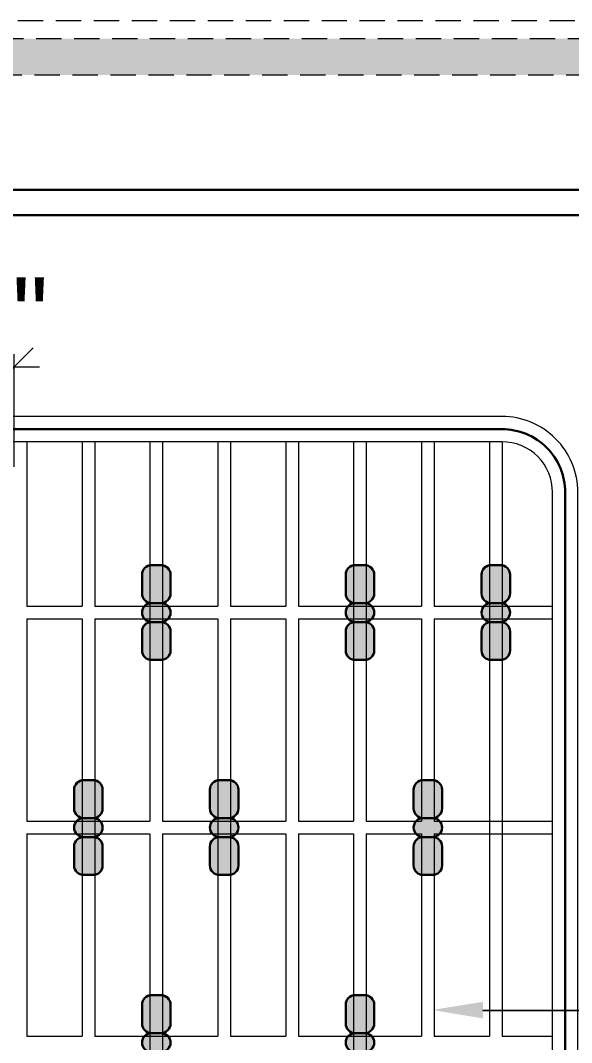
# Model space of a CAD drawing. Header units: millimetres. Extents: x 35877 to 3066687, y -650199 to -40525.
# Drawn here: x 147822.61 to 147844.38, y -180490.22 to -180449.81 of the extents above; entities that cross this region are included whole.
import ezdxf
from ezdxf import colors
from ezdxf.entities.mleader import LeaderData, LeaderLine
from ezdxf.math import Vec2, Vec3

# ---------------------------------------------------------------- set-up
doc = ezdxf.new("R2010")
doc.units = ezdxf.units.MM
doc.header["$MEASUREMENT"] = 0
doc.header["$PDMODE"] = 35
doc.linetypes.add('DASHED', pattern=[0.75, 0.5, -0.25])
doc.linetypes.add('DASHEDX2', pattern=[1.5, 1, -0.5])
doc.layers.get('Defpoints').update_dxf_attribs({"color": 220})
for name, color, linetype, lineweight in [('A8_FURNITURE', 32, 'Continuous', 30), ('Dimension', 10, 'DASHEDX2', 20), ('Elevation 4.5', 206, 'Continuous', 5), ('FURNITURE', 32, 'Continuous', 9), ('furniture dimensions', 1, 'DASHED', 0), ('LABALLING', 1, 'Continuous', 25), ('wall', 7, 'Continuous', 30)]:
    doc.layers.add(name, color=color, linetype=linetype, lineweight=lineweight)
doc.styles.add('century g', font='GOTHIC.TTF')
doc.styles.get("Standard").update_dxf_attribs({"font": 'arial.ttf', "height": 6})
doc.dimstyles.new('Archana', dxfattribs={"dimtxt": 2, "dimasz": 0.75, "dimexe": 0.5, "dimexo": 0.5, "dimgap": 0, "dimtad": 0, "dimzin": 0, "dimdsep": 46, "dimlunit": 4, "dimtxsty": 'century g', "dimblk": 'OBLIQUE', "dimcen": 0, "dimdle": 1, "dimclrd": 256, "dimclre": 256, "dimclrt": 256, "dimadec": 0, "dimazin": 0, "dimtfac": 1, "dimtofl": 0, "dimtmove": 1, "dimatfit": 3, "dimfxl": 1, "dimfxlon": 1, "dimtolj": 1, "dimtzin": 0, "dimlwd": -1, "dimlwe": -1, "dimarcsym": 0})

# ---------------------------------------------------------------- blocks, each defined once
blk = doc.blocks.new('_Oblique')
at = {"layer": 'wall', "color": 0, "lineweight": -2}
blk.add_line((-0.5, -0.5), (0.5, 0.5), dxfattribs=at)
blk = doc.blocks.new('*D358')
at = {"layer": 'Defpoints', "color": 0, "linetype": 'Continuous', "lineweight": 0, "transparency": 16777216}
for p in [(147822.358, -180463.511), (147820.176, -180467.959), (147822.358, -180467.959)]:
    blk.add_point(p, dxfattribs=at)
at = {"layer": 'furniture dimensions', "color": 5, "linetype": 'ByBlock', "transparency": 16777216}
blk.add_line((147820.176, -180467.459), (147820.176, -180463.011), dxfattribs=at)
at = {"layer": 'furniture dimensions', "color": 5, "linetype": 'Continuous', "transparency": 16777216}
for p, q in [((147822.358, -180467.459), (147822.358, -180463.011)), ((147819.176, -180463.511), (147823.358, -180463.511))]:
    blk.add_line(p, q, dxfattribs=at)
at = {"layer": 'furniture dimensions', "color": 5, "linetype": 'Continuous', "transparency": 16777216, "xscale": 1.5, "yscale": 1.5, "zscale": 1.5, "rotation": 180}
blk.add_blockref('_Oblique', (147820.176, -180463.511), dxfattribs=at)
at = {"layer": 'furniture dimensions', "color": 5, "linetype": 'Continuous', "transparency": 16777216, "xscale": 1.5, "yscale": 1.5, "zscale": 1.5}
blk.add_blockref('_Oblique', (147822.358, -180463.511), dxfattribs=at)
at = {"layer": 'furniture dimensions', "linetype": 'Continuous', "lineweight": 0, "transparency": 16777216, "insert": (147821.878, -180461.473), "char_height": 3, "attachment_point": 5, "style": 'century g'}
blk.add_mtext('\\A1;2"', dxfattribs=at)

msp = doc.modelspace()

# ---------------------------------------------------------------- hatches: boundary and pattern name
at = {"layer": 'A8_FURNITURE', "lineweight": 0, "true_color": 0x939598, "transparency": 33554687}
h = msp.add_hatch(color=252, dxfattribs=at)
h.dxf.hatch_style = 1
edge = h.paths.add_edge_path()
edge.add_line((147827.786, -180471.346), (147828.161, -180471.346))
edge.add_arc((147828.161, -180471.721), 0.375, 0, 90, ccw=False)
edge.add_line((147828.536, -180471.721), (147828.536, -180472.471))
edge.add_arc((147828.161, -180472.471), 0.375, -90, 0, ccw=False)
edge.add_line((147828.161, -180472.846), (147827.786, -180472.846))
edge.add_arc((147827.786, -180472.471), 0.375, 180, 270, ccw=False)
edge.add_line((147827.411, -180472.471), (147827.411, -180471.721))
edge.add_arc((147827.786, -180471.721), 0.375, 90, 180, ccw=False)
edge = h.paths.add_edge_path()
edge.add_line((147827.786, -180472.846), (147828.161, -180472.846))
edge.add_arc((147828.161, -180473.221), 0.375, 0, 90, ccw=False)
edge.add_arc((147828.161, -180473.221), 0.375, -90, 0, ccw=False)
edge.add_line((147828.161, -180473.596), (147827.786, -180473.596))
edge.add_arc((147827.786, -180473.221), 0.375, 180, 270, ccw=False)
edge.add_arc((147827.786, -180473.221), 0.375, 90, 180, ccw=False)
edge = h.paths.add_edge_path()
edge.add_line((147827.786, -180473.596), (147828.161, -180473.596))
edge.add_arc((147828.161, -180473.971), 0.375, 0, 90, ccw=False)
edge.add_line((147828.536, -180473.971), (147828.536, -180474.721))
edge.add_arc((147828.161, -180474.721), 0.375, -90, 0, ccw=False)
edge.add_line((147828.161, -180475.096), (147827.786, -180475.096))
edge.add_arc((147827.786, -180474.721), 0.375, 180, 270, ccw=False)
edge.add_line((147827.411, -180474.721), (147827.411, -180473.971))
edge.add_arc((147827.786, -180473.971), 0.375, 90, 180, ccw=False)
h = msp.add_hatch(color=252, dxfattribs=at)
h.dxf.hatch_style = 1
edge = h.paths.add_edge_path()
edge.add_line((147835.832, -180471.346), (147836.207, -180471.346))
edge.add_arc((147836.207, -180471.721), 0.375, 0, 90, ccw=False)
edge.add_line((147836.582, -180471.721), (147836.582, -180472.471))
edge.add_arc((147836.207, -180472.471), 0.375, -90, 0, ccw=False)
edge.add_line((147836.207, -180472.846), (147835.832, -180472.846))
edge.add_arc((147835.832, -180472.471), 0.375, 180, 270, ccw=False)
edge.add_line((147835.457, -180472.471), (147835.457, -180471.721))
edge.add_arc((147835.832, -180471.721), 0.375, 90, 180, ccw=False)
edge = h.paths.add_edge_path()
edge.add_line((147835.832, -180472.846), (147836.207, -180472.846))
edge.add_arc((147836.207, -180473.221), 0.375, 0, 90, ccw=False)
edge.add_arc((147836.207, -180473.221), 0.375, -90, 0, ccw=False)
edge.add_line((147836.207, -180473.596), (147835.832, -180473.596))
edge.add_arc((147835.832, -180473.221), 0.375, 180, 270, ccw=False)
edge.add_arc((147835.832, -180473.221), 0.375, 90, 180, ccw=False)
edge = h.paths.add_edge_path()
edge.add_line((147835.832, -180473.596), (147836.207, -180473.596))
edge.add_arc((147836.207, -180473.971), 0.375, 0, 90, ccw=False)
edge.add_line((147836.582, -180473.971), (147836.582, -180474.721))
edge.add_arc((147836.207, -180474.721), 0.375, -90, 0, ccw=False)
edge.add_line((147836.207, -180475.096), (147835.832, -180475.096))
edge.add_arc((147835.832, -180474.721), 0.375, 180, 270, ccw=False)
edge.add_line((147835.457, -180474.721), (147835.457, -180473.971))
edge.add_arc((147835.832, -180473.971), 0.375, 90, 180, ccw=False)
h = msp.add_hatch(color=252, dxfattribs=at)
h.dxf.hatch_style = 1
edge = h.paths.add_edge_path()
edge.add_line((147841.197, -180471.346), (147841.572, -180471.346))
edge.add_arc((147841.572, -180471.721), 0.375, 0, 90, ccw=False)
edge.add_line((147841.947, -180471.721), (147841.947, -180472.471))
edge.add_arc((147841.572, -180472.471), 0.375, -90, 0, ccw=False)
edge.add_line((147841.572, -180472.846), (147841.197, -180472.846))
edge.add_arc((147841.197, -180472.471), 0.375, 180, 270, ccw=False)
edge.add_line((147840.822, -180472.471), (147840.822, -180471.721))
edge.add_arc((147841.197, -180471.721), 0.375, 90, 180, ccw=False)
edge = h.paths.add_edge_path()
edge.add_line((147841.197, -180472.846), (147841.572, -180472.846))
edge.add_arc((147841.572, -180473.221), 0.375, 0, 90, ccw=False)
edge.add_arc((147841.572, -180473.221), 0.375, -90, 0, ccw=False)
edge.add_line((147841.572, -180473.596), (147841.197, -180473.596))
edge.add_arc((147841.197, -180473.221), 0.375, 180, 270, ccw=False)
edge.add_arc((147841.197, -180473.221), 0.375, 90, 180, ccw=False)
edge = h.paths.add_edge_path()
edge.add_line((147841.197, -180473.596), (147841.572, -180473.596))
edge.add_arc((147841.572, -180473.971), 0.375, 0, 90, ccw=False)
edge.add_line((147841.947, -180473.971), (147841.947, -180474.721))
edge.add_arc((147841.572, -180474.721), 0.375, -90, 0, ccw=False)
edge.add_line((147841.572, -180475.096), (147841.197, -180475.096))
edge.add_arc((147841.197, -180474.721), 0.375, 180, 270, ccw=False)
edge.add_line((147840.822, -180474.721), (147840.822, -180473.971))
edge.add_arc((147841.197, -180473.971), 0.375, 90, 180, ccw=False)
h = msp.add_hatch(color=252, dxfattribs=at)
h.dxf.hatch_style = 1
edge = h.paths.add_edge_path()
edge.add_line((147825.104, -180479.846), (147825.479, -180479.846))
edge.add_arc((147825.479, -180480.221), 0.375, 0, 90, ccw=False)
edge.add_line((147825.854, -180480.221), (147825.854, -180480.971))
edge.add_arc((147825.479, -180480.971), 0.375, -90, 0, ccw=False)
edge.add_line((147825.479, -180481.346), (147825.104, -180481.346))
edge.add_arc((147825.104, -180480.971), 0.375, 180, 270, ccw=False)
edge.add_line((147824.729, -180480.971), (147824.729, -180480.221))
edge.add_arc((147825.104, -180480.221), 0.375, 90, 180, ccw=False)
edge = h.paths.add_edge_path()
edge.add_line((147825.104, -180481.346), (147825.479, -180481.346))
edge.add_arc((147825.479, -180481.721), 0.375, 0, 90, ccw=False)
edge.add_arc((147825.479, -180481.721), 0.375, -90, 0, ccw=False)
edge.add_line((147825.479, -180482.096), (147825.104, -180482.096))
edge.add_arc((147825.104, -180481.721), 0.375, 180, 270, ccw=False)
edge.add_arc((147825.104, -180481.721), 0.375, 90, 180, ccw=False)
edge = h.paths.add_edge_path()
edge.add_line((147825.104, -180482.096), (147825.479, -180482.096))
edge.add_arc((147825.479, -180482.471), 0.375, 0, 90, ccw=False)
edge.add_line((147825.854, -180482.471), (147825.854, -180483.221))
edge.add_arc((147825.479, -180483.221), 0.375, -90, 0, ccw=False)
edge.add_line((147825.479, -180483.596), (147825.104, -180483.596))
edge.add_arc((147825.104, -180483.221), 0.375, 180, 270, ccw=False)
edge.add_line((147824.729, -180483.221), (147824.729, -180482.471))
edge.add_arc((147825.104, -180482.471), 0.375, 90, 180, ccw=False)
h = msp.add_hatch(color=252, dxfattribs=at)
h.dxf.hatch_style = 1
edge = h.paths.add_edge_path()
edge.add_line((147830.468, -180479.846), (147830.843, -180479.846))
edge.add_arc((147830.843, -180480.221), 0.375, 0, 90, ccw=False)
edge.add_line((147831.218, -180480.221), (147831.218, -180480.971))
edge.add_arc((147830.843, -180480.971), 0.375, -90, 0, ccw=False)
edge.add_line((147830.843, -180481.346), (147830.468, -180481.346))
edge.add_arc((147830.468, -180480.971), 0.375, 180, 270, ccw=False)
edge.add_line((147830.093, -180480.971), (147830.093, -180480.221))
edge.add_arc((147830.468, -180480.221), 0.375, 90, 180, ccw=False)
edge = h.paths.add_edge_path()
edge.add_line((147830.468, -180481.346), (147830.843, -180481.346))
edge.add_arc((147830.843, -180481.721), 0.375, 0, 90, ccw=False)
edge.add_arc((147830.843, -180481.721), 0.375, -90, 0, ccw=False)
edge.add_line((147830.843, -180482.096), (147830.468, -180482.096))
edge.add_arc((147830.468, -180481.721), 0.375, 180, 270, ccw=False)
edge.add_arc((147830.468, -180481.721), 0.375, 90, 180, ccw=False)
edge = h.paths.add_edge_path()
edge.add_line((147830.468, -180482.096), (147830.843, -180482.096))
edge.add_arc((147830.843, -180482.471), 0.375, 0, 90, ccw=False)
edge.add_line((147831.218, -180482.471), (147831.218, -180483.221))
edge.add_arc((147830.843, -180483.221), 0.375, -90, 0, ccw=False)
edge.add_line((147830.843, -180483.596), (147830.468, -180483.596))
edge.add_arc((147830.468, -180483.221), 0.375, 180, 270, ccw=False)
edge.add_line((147830.093, -180483.221), (147830.093, -180482.471))
edge.add_arc((147830.468, -180482.471), 0.375, 90, 180, ccw=False)
h = msp.add_hatch(color=252, dxfattribs=at)
h.dxf.hatch_style = 1
edge = h.paths.add_edge_path()
edge.add_line((147838.514, -180479.846), (147838.889, -180479.846))
edge.add_arc((147838.889, -180480.221), 0.375, 0, 90, ccw=False)
edge.add_line((147839.264, -180480.221), (147839.264, -180480.971))
edge.add_arc((147838.889, -180480.971), 0.375, -90, 0, ccw=False)
edge.add_line((147838.889, -180481.346), (147838.514, -180481.346))
edge.add_arc((147838.514, -180480.971), 0.375, 180, 270, ccw=False)
edge.add_line((147838.139, -180480.971), (147838.139, -180480.221))
edge.add_arc((147838.514, -180480.221), 0.375, 90, 180, ccw=False)
edge = h.paths.add_edge_path()
edge.add_line((147838.514, -180481.346), (147838.889, -180481.346))
edge.add_arc((147838.889, -180481.721), 0.375, 0, 90, ccw=False)
edge.add_arc((147838.889, -180481.721), 0.375, -90, 0, ccw=False)
edge.add_line((147838.889, -180482.096), (147838.514, -180482.096))
edge.add_arc((147838.514, -180481.721), 0.375, 180, 270, ccw=False)
edge.add_arc((147838.514, -180481.721), 0.375, 90, 180, ccw=False)
edge = h.paths.add_edge_path()
edge.add_line((147838.514, -180482.096), (147838.889, -180482.096))
edge.add_arc((147838.889, -180482.471), 0.375, 0, 90, ccw=False)
edge.add_line((147839.264, -180482.471), (147839.264, -180483.221))
edge.add_arc((147838.889, -180483.221), 0.375, -90, 0, ccw=False)
edge.add_line((147838.889, -180483.596), (147838.514, -180483.596))
edge.add_arc((147838.514, -180483.221), 0.375, 180, 270, ccw=False)
edge.add_line((147838.139, -180483.221), (147838.139, -180482.471))
edge.add_arc((147838.514, -180482.471), 0.375, 90, 180, ccw=False)
h = msp.add_hatch(color=252, dxfattribs=at)
h.dxf.hatch_style = 1
edge = h.paths.add_edge_path()
edge.add_line((147827.786, -180488.346), (147828.161, -180488.346))
edge.add_arc((147828.161, -180488.721), 0.375, 0, 90, ccw=False)
edge.add_line((147828.536, -180488.721), (147828.536, -180489.471))
edge.add_arc((147828.161, -180489.471), 0.375, -90, 0, ccw=False)
edge.add_line((147828.161, -180489.846), (147827.786, -180489.846))
edge.add_arc((147827.786, -180489.471), 0.375, 180, 270, ccw=False)
edge.add_line((147827.411, -180489.471), (147827.411, -180488.721))
edge.add_arc((147827.786, -180488.721), 0.375, 90, 180, ccw=False)
edge = h.paths.add_edge_path()
edge.add_line((147827.786, -180489.846), (147828.161, -180489.846))
edge.add_arc((147828.161, -180490.221), 0.375, 0, 90, ccw=False)
edge.add_arc((147828.161, -180490.221), 0.375, -90, 0, ccw=False)
edge.add_line((147828.161, -180490.596), (147827.786, -180490.596))
edge.add_arc((147827.786, -180490.221), 0.375, 180, 270, ccw=False)
edge.add_arc((147827.786, -180490.221), 0.375, 90, 180, ccw=False)
edge = h.paths.add_edge_path()
edge.add_line((147827.786, -180490.596), (147828.161, -180490.596))
edge.add_arc((147828.161, -180490.971), 0.375, 0, 90, ccw=False)
edge.add_line((147828.536, -180490.971), (147828.536, -180491.721))
edge.add_arc((147828.161, -180491.721), 0.375, -90, 0, ccw=False)
edge.add_line((147828.161, -180492.096), (147827.786, -180492.096))
edge.add_arc((147827.786, -180491.721), 0.375, 180, 270, ccw=False)
edge.add_line((147827.411, -180491.721), (147827.411, -180490.971))
edge.add_arc((147827.786, -180490.971), 0.375, 90, 180, ccw=False)
h = msp.add_hatch(color=252, dxfattribs=at)
h.dxf.hatch_style = 1
edge = h.paths.add_edge_path()
edge.add_line((147835.832, -180488.346), (147836.207, -180488.346))
edge.add_arc((147836.207, -180488.721), 0.375, 0, 90, ccw=False)
edge.add_line((147836.582, -180488.721), (147836.582, -180489.471))
edge.add_arc((147836.207, -180489.471), 0.375, -90, 0, ccw=False)
edge.add_line((147836.207, -180489.846), (147835.832, -180489.846))
edge.add_arc((147835.832, -180489.471), 0.375, 180, 270, ccw=False)
edge.add_line((147835.457, -180489.471), (147835.457, -180488.721))
edge.add_arc((147835.832, -180488.721), 0.375, 90, 180, ccw=False)
edge = h.paths.add_edge_path()
edge.add_line((147835.832, -180489.846), (147836.207, -180489.846))
edge.add_arc((147836.207, -180490.221), 0.375, 0, 90, ccw=False)
edge.add_arc((147836.207, -180490.221), 0.375, -90, 0, ccw=False)
edge.add_line((147836.207, -180490.596), (147835.832, -180490.596))
edge.add_arc((147835.832, -180490.221), 0.375, 180, 270, ccw=False)
edge.add_arc((147835.832, -180490.221), 0.375, 90, 180, ccw=False)
edge = h.paths.add_edge_path()
edge.add_line((147835.832, -180490.596), (147836.207, -180490.596))
edge.add_arc((147836.207, -180490.971), 0.375, 0, 90, ccw=False)
edge.add_line((147836.582, -180490.971), (147836.582, -180491.721))
edge.add_arc((147836.207, -180491.721), 0.375, -90, 0, ccw=False)
edge.add_line((147836.207, -180492.096), (147835.832, -180492.096))
edge.add_arc((147835.832, -180491.721), 0.375, 180, 270, ccw=False)
edge.add_line((147835.457, -180491.721), (147835.457, -180490.971))
edge.add_arc((147835.832, -180490.971), 0.375, 90, 180, ccw=False)
at = {"layer": 'Dimension', "true_color": 0xd39e00, "transparency": 33554687}
h = msp.add_hatch(color=42, dxfattribs=at)
h.paths.add_polyline_path([(147736.225, -180450.532), (147736.225, -180594.568), (147940.858, -180594.568), (147940.858, -180450.532)])
h.paths.add_polyline_path([(147737.661, -180451.968), (147939.422, -180451.968), (147939.422, -180593.132), (147737.661, -180593.132)], flags=16)

# ---------------------------------------------------------------- linework, layer by layer
at = {"layer": 'A8_FURNITURE', "color": 18, "lineweight": 0, "true_color": 0x000000, "transparency": 33554687}
for p, q in [((147822.858, -180466.471), (147822.858, -180472.971)), ((147825.04, -180466.471), (147825.04, -180472.971)), ((147825.54, -180466.471), (147825.54, -180472.971)), ((147827.722, -180466.471), (147827.722, -180481.471)), ((147828.222, -180466.471), (147828.222, -180481.471)), ((147830.405, -180466.471), (147830.405, -180472.971)), ((147830.905, -180466.471), (147830.905, -180472.971)), ((147833.087, -180466.471), (147833.087, -180472.971)), ((147833.587, -180466.471), (147833.587, -180472.971)), ((147835.769, -180466.471), (147835.769, -180481.471)), ((147836.269, -180466.471), (147836.269, -180481.471)), ((147838.451, -180466.471), (147838.451, -180472.971)), ((147838.951, -180466.471), (147838.951, -180472.971)), ((147841.133, -180466.471), (147841.133, -180489.971)), ((147841.633, -180466.471), (147841.633, -180489.971)), ((147822.858, -180472.971), (147825.04, -180472.971)), ((147825.54, -180472.971), (147830.405, -180472.971)), ((147830.905, -180472.971), (147833.087, -180472.971)), ((147833.587, -180472.971), (147838.451, -180472.971)), ((147838.951, -180472.971), (147843.627, -180472.971)), ((147822.858, -180473.471), (147825.04, -180473.471)), ((147822.858, -180473.471), (147822.858, -180481.471)), ((147825.04, -180473.471), (147825.04, -180489.971)), ((147825.54, -180473.471), (147830.405, -180473.471)), ((147825.54, -180473.471), (147825.54, -180489.971)), ((147830.405, -180473.471), (147830.405, -180489.971)), ((147830.905, -180473.471), (147833.087, -180473.471)), ((147830.905, -180473.471), (147830.905, -180489.971)), ((147833.087, -180473.471), (147833.087, -180481.471)), ((147833.587, -180473.471), (147838.451, -180473.471)), ((147833.587, -180473.471), (147833.587, -180481.471)), ((147838.451, -180473.471), (147838.451, -180481.471)), ((147838.951, -180473.471), (147843.627, -180473.471)), ((147838.951, -180473.471), (147838.951, -180481.471)), ((147822.858, -180481.471), (147827.722, -180481.471)), ((147828.222, -180481.471), (147833.087, -180481.471)), ((147833.587, -180481.471), (147835.769, -180481.471)), ((147836.269, -180481.471), (147838.451, -180481.471)), ((147838.951, -180481.471), (147843.627, -180481.471)), ((147822.858, -180481.971), (147827.722, -180481.971)), ((147822.858, -180481.971), (147822.858, -180489.971)), ((147827.722, -180481.971), (147827.722, -180498.471)), ((147828.222, -180481.971), (147833.087, -180481.971)), ((147828.222, -180481.971), (147828.222, -180498.471)), ((147833.087, -180481.971), (147833.087, -180489.971)), ((147833.587, -180481.971), (147835.769, -180481.971)), ((147833.587, -180481.971), (147833.587, -180489.971)), ((147835.769, -180481.971), (147835.769, -180498.471)), ((147836.269, -180481.971), (147838.451, -180481.971)), ((147836.269, -180481.971), (147836.269, -180498.471)), ((147838.451, -180481.971), (147838.451, -180489.971)), ((147838.951, -180481.971), (147843.627, -180481.971)), ((147838.951, -180481.971), (147838.951, -180489.971)), ((147822.858, -180489.971), (147825.04, -180489.971)), ((147825.54, -180489.971), (147830.405, -180489.971)), ((147830.905, -180489.971), (147833.087, -180489.971)), ((147833.587, -180489.971), (147838.451, -180489.971)), ((147838.951, -180489.971), (147841.133, -180489.971)), ((147841.633, -180489.971), (147843.627, -180489.971))]:
    msp.add_line(p, q, dxfattribs=at)
msp.add_lwpolyline([(147843.627, -180495.366), (147843.627, -180468.471, 0.414214), (147841.627, -180466.471), (147813.63, -180466.471, 0.414214), (147811.63, -180468.471), (147811.63, -180537.465, 0.414214), (147813.63, -180539.465), (147841.627, -180539.465, 0.414214), (147843.627, -180537.465), (147843.627, -180534.566)], format="xyb", dxfattribs=at)
at = {"layer": 'A8_FURNITURE', "color": 18, "lineweight": 30, "true_color": 0x000000, "transparency": 33554687}
for points in [[(147827.786, -180471.346), (147828.161, -180471.346, -0.414214), (147828.536, -180471.721), (147828.536, -180472.471, -0.414214), (147828.161, -180472.846), (147827.786, -180472.846, -0.414214), (147827.411, -180472.471), (147827.411, -180471.721, -0.414214)], [(147835.832, -180471.346), (147836.207, -180471.346, -0.414214), (147836.582, -180471.721), (147836.582, -180472.471, -0.414214), (147836.207, -180472.846), (147835.832, -180472.846, -0.414214), (147835.457, -180472.471), (147835.457, -180471.721, -0.414214)], [(147841.197, -180471.346), (147841.572, -180471.346, -0.414214), (147841.947, -180471.721), (147841.947, -180472.471, -0.414214), (147841.572, -180472.846), (147841.197, -180472.846, -0.414214), (147840.822, -180472.471), (147840.822, -180471.721, -0.414214)], [(147827.786, -180472.846), (147828.161, -180472.846, -0.414214), (147828.536, -180473.221), (147828.536, -180473.221, -0.414214), (147828.161, -180473.596), (147827.786, -180473.596, -0.414214), (147827.411, -180473.221), (147827.411, -180473.221, -0.414214)], [(147835.832, -180472.846), (147836.207, -180472.846, -0.414214), (147836.582, -180473.221), (147836.582, -180473.221, -0.414214), (147836.207, -180473.596), (147835.832, -180473.596, -0.414214), (147835.457, -180473.221), (147835.457, -180473.221, -0.414214)], [(147841.197, -180472.846), (147841.572, -180472.846, -0.414214), (147841.947, -180473.221), (147841.947, -180473.221, -0.414214), (147841.572, -180473.596), (147841.197, -180473.596, -0.414214), (147840.822, -180473.221), (147840.822, -180473.221, -0.414214)], [(147827.786, -180473.596), (147828.161, -180473.596, -0.414214), (147828.536, -180473.971), (147828.536, -180474.721, -0.414214), (147828.161, -180475.096), (147827.786, -180475.096, -0.414214), (147827.411, -180474.721), (147827.411, -180473.971, -0.414214)], [(147835.832, -180473.596), (147836.207, -180473.596, -0.414214), (147836.582, -180473.971), (147836.582, -180474.721, -0.414214), (147836.207, -180475.096), (147835.832, -180475.096, -0.414214), (147835.457, -180474.721), (147835.457, -180473.971, -0.414214)], [(147841.197, -180473.596), (147841.572, -180473.596, -0.414214), (147841.947, -180473.971), (147841.947, -180474.721, -0.414214), (147841.572, -180475.096), (147841.197, -180475.096, -0.414214), (147840.822, -180474.721), (147840.822, -180473.971, -0.414214)], [(147825.104, -180479.846), (147825.479, -180479.846, -0.414214), (147825.854, -180480.221), (147825.854, -180480.971, -0.414214), (147825.479, -180481.346), (147825.104, -180481.346, -0.414214), (147824.729, -180480.971), (147824.729, -180480.221, -0.414214)], [(147830.468, -180479.846), (147830.843, -180479.846, -0.414214), (147831.218, -180480.221), (147831.218, -180480.971, -0.414214), (147830.843, -180481.346), (147830.468, -180481.346, -0.414214), (147830.093, -180480.971), (147830.093, -180480.221, -0.414214)], [(147838.514, -180479.846), (147838.889, -180479.846, -0.414214), (147839.264, -180480.221), (147839.264, -180480.971, -0.414214), (147838.889, -180481.346), (147838.514, -180481.346, -0.414214), (147838.139, -180480.971), (147838.139, -180480.221, -0.414214)], [(147825.104, -180481.346), (147825.479, -180481.346, -0.414214), (147825.854, -180481.721), (147825.854, -180481.721, -0.414214), (147825.479, -180482.096), (147825.104, -180482.096, -0.414214), (147824.729, -180481.721), (147824.729, -180481.721, -0.414214)], [(147830.468, -180481.346), (147830.843, -180481.346, -0.414214), (147831.218, -180481.721), (147831.218, -180481.721, -0.414214), (147830.843, -180482.096), (147830.468, -180482.096, -0.414214), (147830.093, -180481.721), (147830.093, -180481.721, -0.414214)], [(147838.514, -180481.346), (147838.889, -180481.346, -0.414214), (147839.264, -180481.721), (147839.264, -180481.721, -0.414214), (147838.889, -180482.096), (147838.514, -180482.096, -0.414214), (147838.139, -180481.721), (147838.139, -180481.721, -0.414214)], [(147825.104, -180482.096), (147825.479, -180482.096, -0.414214), (147825.854, -180482.471), (147825.854, -180483.221, -0.414214), (147825.479, -180483.596), (147825.104, -180483.596, -0.414214), (147824.729, -180483.221), (147824.729, -180482.471, -0.414214)], [(147830.468, -180482.096), (147830.843, -180482.096, -0.414214), (147831.218, -180482.471), (147831.218, -180483.221, -0.414214), (147830.843, -180483.596), (147830.468, -180483.596, -0.414214), (147830.093, -180483.221), (147830.093, -180482.471, -0.414214)], [(147838.514, -180482.096), (147838.889, -180482.096, -0.414214), (147839.264, -180482.471), (147839.264, -180483.221, -0.414214), (147838.889, -180483.596), (147838.514, -180483.596, -0.414214), (147838.139, -180483.221), (147838.139, -180482.471, -0.414214)], [(147827.786, -180488.346), (147828.161, -180488.346, -0.414214), (147828.536, -180488.721), (147828.536, -180489.471, -0.414214), (147828.161, -180489.846), (147827.786, -180489.846, -0.414214), (147827.411, -180489.471), (147827.411, -180488.721, -0.414214)], [(147835.832, -180488.346), (147836.207, -180488.346, -0.414214), (147836.582, -180488.721), (147836.582, -180489.471, -0.414214), (147836.207, -180489.846), (147835.832, -180489.846, -0.414214), (147835.457, -180489.471), (147835.457, -180488.721, -0.414214)], [(147827.786, -180489.846), (147828.161, -180489.846, -0.414214), (147828.536, -180490.221), (147828.536, -180490.221, -0.414214), (147828.161, -180490.596), (147827.786, -180490.596, -0.414214), (147827.411, -180490.221), (147827.411, -180490.221, -0.414214)], [(147835.832, -180489.846), (147836.207, -180489.846, -0.414214), (147836.582, -180490.221), (147836.582, -180490.221, -0.414214), (147836.207, -180490.596), (147835.832, -180490.596, -0.414214), (147835.457, -180490.221), (147835.457, -180490.221, -0.414214)]]:
    msp.add_lwpolyline(points, format="xyb", close=True, dxfattribs=at)
at = {"layer": 'Dimension', "color": 42, "true_color": 0xd39e00, "transparency": 33554687, "elevation": 0.119}
for points in [[(147735.507, -180449.814), (147941.576, -180449.814), (147941.576, -180595.286), (147735.507, -180595.286)], [(147736.225, -180450.532), (147940.858, -180450.532), (147940.858, -180594.568), (147736.225, -180594.568)], [(147737.661, -180451.968), (147939.422, -180451.968), (147939.422, -180593.132), (147737.661, -180593.132)]]:
    msp.add_lwpolyline(points, close=True, dxfattribs=at)
at = {"layer": 'Elevation 4.5', "color": 18, "lineweight": 30, "true_color": 0x000000, "transparency": 33554687}
msp.add_line((147851.619, -180456.506), (147803.627, -180456.506), dxfattribs=at)
msp.add_lwpolyline([(147851.619, -180456.506), (147803.627, -180456.506), (147803.635, -180549.465), (147851.627, -180549.465)], close=True, dxfattribs=at)
at = {"layer": 'FURNITURE', "lineweight": 30, "transparency": 33554687}
msp.add_lwpolyline([(147850.627, -180549.465), (147850.619, -180457.506), (147804.627, -180457.506), (147804.635, -180549.465)], dxfattribs=at)
at = {"layer": 'FURNITURE', "lineweight": 9, "transparency": 33554687}
msp.add_lwpolyline([(147844.627, -180495.366), (147844.627, -180468.471, 0.414214), (147841.627, -180465.471), (147813.63, -180465.471, 0.414214), (147810.63, -180468.471), (147810.63, -180537.465, 0.414214), (147813.63, -180540.465), (147841.627, -180540.465, 0.414214), (147844.627, -180537.465), (147844.627, -180534.566)], format="xyb", dxfattribs=at)
at = {"layer": 'FURNITURE', "lineweight": 30, "transparency": 33554687}
msp.add_lwpolyline([(147844.127, -180495.366), (147844.127, -180468.471, 0.414214), (147841.627, -180465.971), (147813.63, -180465.971, 0.414214), (147811.13, -180468.471), (147811.13, -180537.465, 0.414214), (147813.63, -180539.965), (147841.627, -180539.965, 0.414214), (147844.127, -180537.465), (147844.127, -180534.566)], format="xyb", dxfattribs=at)

# ---------------------------------------------------------------- dimensions: what is measured, and where the dimension line sits
at = {"layer": 'furniture dimensions', "color": 5, "linetype": 'Continuous', "lineweight": 0, "transparency": 33554687}
dim = msp.add_linear_dim(base=(147822.358, -180463.511), p1=(147820.176, -180467.959), p2=(147822.358, -180467.959), dimstyle='Archana', override={"dimtxt": 3, "dimasz": 1.5, "dimdec": 0, "dimclrd": 5, "dimclre": 5, "dimfxl": 4}, dxfattribs=at)
dim.commit()
dim.dimension.update_dxf_attribs({"geometry": '*D358', "text_midpoint": (147821.878, -180461.473)})

# ---------------------------------------------------------------- leaders
at = {"layer": 'LABALLING', "lineweight": 5, "ltscale": 4, "transparency": 33554687}
ml = msp.add_multileader_mtext('Standard', dxfattribs=at)
ml.set_content('\\A1;{\\H0.7x;\\S1/2;}" dia.\\PMetal rod', color=256)
ml.set_leader_properties()
ml.build(insert=Vec2(0, 0))
ml.multileader.update_dxf_attribs({"dogleg_length": 28.276, "arrow_head_size": 2})
ctx = ml.context
ctx.base_point, ctx.char_height, ctx.arrow_head_size, ctx.landing_gap_size, ctx.plane_origin = Vec3(147857.805, -180488.997), 3, 2, 0.09, Vec3(147873.702, -180488.997)
notes = []
notes.append((ctx, [(0, (1, 1, 0), (147857.023, -180488.997), (1, 0), 0.782, [(0, [(147838.878, -180488.932)], 0, [])])]))
ctx.mtext.insert, ctx.mtext.flow_direction = Vec3(147857.895, -180487.473), 5
for ctx, leaders in notes:
    for number, flags, end, landing, length, lines in leaders:
        leader = LeaderData()
        leader.index, (leader.has_last_leader_line, leader.has_dogleg_vector, leader.attachment_direction) = number, flags
        leader.last_leader_point, leader.dogleg_vector, leader.dogleg_length = Vec3(end), Vec3(landing), length
        for number, points, colour, breaks in lines:
            line = LeaderLine()
            line.index, line.vertices, line.color, line.breaks = number, Vec3.list(points), colors.encode_raw_color(colour), breaks
            leader.lines.append(line)
        ctx.leaders.append(leader)

doc.saveas('drawing.dxf')
